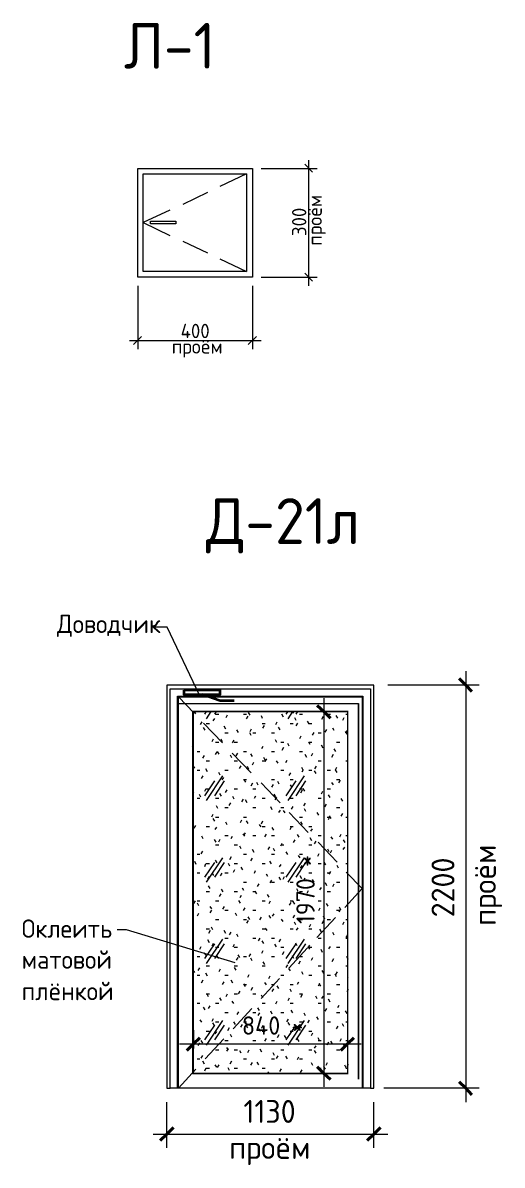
# Model space of a CAD drawing. Header units: millimetres. Extents: x -11345 to 411485, y -9810 to 73012.
# Drawn here: x -3175.7 to -3123.3, y 70345.4 to 70470.1 of the extents above; entities that cross this region are included whole.
import ezdxf

# ---------------------------------------------------------------- set-up
doc = ezdxf.new("R2010")
doc.units = ezdxf.units.MM
for name, color, linetype in [('PDF _0', 7, 'Continuous'), ('PDF _Аннотация', 7, 'Continuous'), ('PDF _Двери', 7, 'Continuous'), ('PDF _Линии', 7, 'Continuous'), ('PDF _Размеры', 7, 'Continuous'), ('PDF _Размеры-50', 7, 'Continuous'), ('PDF _Текст', 7, 'Continuous'), ('PDF _Узлы', 7, 'Continuous')]:
    doc.layers.add(name, color=color, linetype=linetype)
doc.styles.add('PDF GOST Common', font='GOST_Common.ttf')

msp = doc.modelspace()

# ---------------------------------------------------------------- linework, layer by layer
at = {"layer": 'PDF _0', "lineweight": 20}
for points in [[(-3144.026, 70453.76527), (-3144.87266, 70454.65426)], [(-3144.87266, 70442.75867), (-3144.026, 70441.86968)], [(-3162.69489, 70435.81605), (-3163.58388, 70434.96938)], [(-3151.05329, 70434.96938), (-3150.1643, 70435.81605)]]:
    msp.add_lwpolyline(points, dxfattribs=at)
at = {"layer": 'PDF _Аннотация', "lineweight": 9}
for points in [[(-3156.38726, 70396.65795), (-3159.9009, 70404.10857), (-3161.63656, 70404.10857)], [(-3152.49261, 70367.44813), (-3164.34588, 70371.04644), (-3165.36187, 70371.04644)]]:
    msp.add_lwpolyline(points, dxfattribs=at)
at = {"layer": 'PDF _Двери', "lineweight": 9}
for points in [[(-3159.94324, 70397.75861), (-3159.94324, 70353.77454), (-3159.56224, 70353.77454), (-3159.56224, 70397.37761), (-3137.71837, 70397.37761), (-3137.71837, 70353.77454), (-3137.33737, 70353.77454), (-3137.33737, 70397.75861)], [(-3159.56224, 70353.77454), (-3159.56224, 70397.37761), (-3137.71837, 70397.37761), (-3137.71837, 70353.77454), (-3138.5227, 70353.77454), (-3158.75791, 70353.77454)], [(-3158.67324, 70353.77454), (-3158.67324, 70396.48862), (-3138.60736, 70396.48862), (-3138.60736, 70353.77454)], [(-3157.02225, 70355.3832), (-3157.02225, 70394.87996), (-3140.21602, 70394.87996), (-3140.21602, 70355.3832)]]:
    msp.add_lwpolyline(points, close=True, dxfattribs=at)
for points in [[(-3158.75791, 70353.77454), (-3158.75791, 70396.57328), (-3138.5227, 70396.57328), (-3138.5227, 70353.77454)], [(-3156.93759, 70394.71063), (-3158.67324, 70396.48862)], [(-3155.62526, 70394.87996), (-3155.83693, 70394.58363)], [(-3155.11727, 70394.87996), (-3155.62526, 70394.07563)], [(-3154.56694, 70394.87996), (-3154.73627, 70394.58363)], [(-3146.73532, 70394.87996), (-3146.94698, 70394.58363)], [(-3146.22732, 70394.87996), (-3146.73532, 70394.07563)], [(-3145.67699, 70394.87996), (-3145.84632, 70394.58363)], [(-3153.84727, 70391.45098), (-3155.92159, 70393.60997)], [(-3150.71463, 70388.19133), (-3152.78895, 70390.35032)], [(-3154.73627, 70387.30234), (-3155.83693, 70385.69368)], [(-3153.84727, 70387.85267), (-3155.62526, 70385.18568)], [(-3153.67794, 70387.30234), (-3154.73627, 70385.69368)], [(-3145.84632, 70387.30234), (-3146.94698, 70385.69368)], [(-3144.95733, 70387.85267), (-3146.73532, 70385.18568)], [(-3144.78799, 70387.30234), (-3145.84632, 70385.69368)], [(-3147.58198, 70384.93169), (-3149.6563, 70387.09067)], [(-3144.49166, 70381.67204), (-3146.56598, 70383.87336)], [(-3141.35901, 70378.45473), (-3143.43334, 70380.61371)], [(-3153.84727, 70378.92039), (-3155.62526, 70376.25341)], [(-3144.95733, 70378.92039), (-3146.73532, 70376.25341)], [(-3154.73627, 70378.41239), (-3155.83693, 70376.80374)], [(-3153.67794, 70378.41239), (-3154.73627, 70376.80374)], [(-3145.84632, 70378.41239), (-3146.94698, 70376.80374)], [(-3144.78799, 70378.41239), (-3145.84632, 70376.80374)], [(-3140.51235, 70373.50176), (-3138.60736, 70375.57608), (-3140.34302, 70377.35407)], [(-3143.56033, 70370.19978), (-3141.52835, 70372.4011)], [(-3153.84727, 70370.03044), (-3155.62526, 70367.36346)], [(-3144.95733, 70370.03044), (-3146.73532, 70367.36346)], [(-3154.73627, 70369.52245), (-3155.83693, 70367.91379)], [(-3153.67794, 70369.52245), (-3154.73627, 70367.91379)], [(-3145.84632, 70369.52245), (-3146.94698, 70367.91379)], [(-3146.60832, 70366.85546), (-3144.57633, 70369.09912)], [(-3144.78799, 70369.52245), (-3145.84632, 70367.91379)], [(-3149.6563, 70363.55348), (-3147.62431, 70365.7548)], [(-3152.70428, 70360.2515), (-3150.67229, 70362.45282)], [(-3153.84727, 70361.1405), (-3155.62526, 70358.47351)], [(-3144.95733, 70361.1405), (-3146.73532, 70358.47351)], [(-3154.73627, 70360.6325), (-3155.83693, 70359.02384)], [(-3153.67794, 70360.6325), (-3154.73627, 70359.02384)], [(-3145.84632, 70360.6325), (-3146.94698, 70359.02384)], [(-3144.78799, 70360.6325), (-3145.84632, 70359.02384)], [(-3155.75226, 70356.94952), (-3153.72027, 70359.15084)], [(-3158.67324, 70353.77454), (-3156.76826, 70355.84886)]]:
    msp.add_lwpolyline(points, dxfattribs=at)
at = {"layer": 'PDF _Линии', "lineweight": 9}
for points in [[(-3150.58763, 70442.29301), (-3163.11822, 70442.29301), (-3163.11822, 70454.1886), (-3150.58763, 70454.1886)], [(-3162.52555, 70442.928), (-3162.52555, 70453.59594), (-3151.22262, 70453.59594), (-3151.22262, 70442.928)], [(-3158.96958, 70448.13497), (-3161.72123, 70448.13497), (-3161.72123, 70448.4313), (-3158.96958, 70448.4313)]]:
    msp.add_lwpolyline(points, close=True, dxfattribs=at)
for points in [[(-3151.22262, 70453.59594), (-3154.1436, 70452.19895)], [(-3155.49826, 70451.56395), (-3158.20758, 70450.25162)], [(-3159.60457, 70449.61663), (-3162.52555, 70448.26197), (-3159.60457, 70446.86498)], [(-3158.20758, 70446.22998), (-3155.49826, 70444.95999)], [(-3154.1436, 70444.32499), (-3151.22262, 70442.928)], [(-3158.63091, 70395.76895), (-3139.0307, 70395.76895), (-3139.0307, 70354.7482), (-3139.0307, 70395.76895)], [(-3140.13136, 70394.87996), (-3157.14925, 70394.87996), (-3157.14925, 70355.3832), (-3140.13136, 70355.3832)]]:
    msp.add_lwpolyline(points, dxfattribs=at)
at = {"layer": 'PDF _Линии', "lineweight": 35}
msp.add_lwpolyline([(-3158.08058, 70397.20828), (-3158.08058, 70396.74261), (-3154.10127, 70396.74261), (-3154.10127, 70397.20828)], close=True, dxfattribs=at)
msp.add_lwpolyline([(-3152.57728, 70396.06529), (-3154.10127, 70396.06529), (-3156.09093, 70396.74261)], dxfattribs=at)
at = {"layer": 'PDF _Размеры', "lineweight": 20}
for points in [[(-3144.44933, 70441.36168), (-3144.44933, 70455.0776)], [(-3149.6563, 70454.1886), (-3143.518, 70454.1886)], [(-3149.6563, 70442.29301), (-3143.518, 70442.29301)], [(-3163.11822, 70441.36168), (-3163.11822, 70434.46139)], [(-3150.58763, 70441.36168), (-3150.58763, 70434.46139)], [(-3164.00721, 70435.39271), (-3149.6563, 70435.39271)]]:
    msp.add_lwpolyline(points, dxfattribs=at)
at = {"layer": 'PDF _Размеры-50', "lineweight": 20}
for points in [[(-3127.30443, 70399.2826), (-3127.30443, 70352.25055)], [(-3125.82278, 70397.75861), (-3127.30443, 70397.75861), (-3135.81338, 70397.75861)], [(-3142.79834, 70396.36162), (-3142.79834, 70353.90154)], [(-3141.27435, 70394.87996), (-3142.79834, 70394.87996), (-3143.30634, 70394.87996)], [(-3157.02225, 70360.08217), (-3157.02225, 70358.60051), (-3157.02225, 70358.09252)], [(-3140.21602, 70360.08217), (-3140.21602, 70358.60051), (-3140.21602, 70358.09252)], [(-3158.54624, 70358.60051), (-3138.73436, 70358.60051)], [(-3141.27435, 70355.3832), (-3142.79834, 70355.3832), (-3143.30634, 70355.3832)], [(-3125.82278, 70353.77454), (-3127.30443, 70353.77454), (-3136.23671, 70353.77454)], [(-3159.94324, 70347.25525), (-3159.94324, 70348.73691), (-3159.94324, 70352.25055)], [(-3137.33737, 70347.25525), (-3137.33737, 70348.73691), (-3137.33737, 70352.25055)], [(-3161.42489, 70348.73691), (-3135.81338, 70348.73691)]]:
    msp.add_lwpolyline(points, dxfattribs=at)
at = {"layer": 'PDF _Размеры-50', "lineweight": 40}
for points in [[(-3128.0241, 70398.47827), (-3127.30443, 70397.75861), (-3126.6271, 70397.08128)], [(-3143.518, 70395.55729), (-3142.79834, 70394.87996), (-3142.07868, 70394.1603)], [(-3157.74192, 70357.88085), (-3157.02225, 70358.60051), (-3156.34492, 70359.27784)], [(-3140.93568, 70357.88085), (-3140.21602, 70358.60051), (-3139.53869, 70359.27784)], [(-3143.518, 70356.10286), (-3142.79834, 70355.3832), (-3142.07868, 70354.70587)], [(-3128.0241, 70354.45187), (-3127.30443, 70353.77454), (-3126.6271, 70353.05488)], [(-3160.6629, 70348.05958), (-3159.94324, 70348.73691), (-3159.22357, 70349.45657)], [(-3138.05703, 70348.05958), (-3137.33737, 70348.73691), (-3136.61771, 70349.45657)]]:
    msp.add_lwpolyline(points, dxfattribs=at)
at = {"layer": 'PDF _Узлы', "lineweight": 9}
for points in [[(-3156.76826, 70394.62596), (-3156.93759, 70394.87996)], [(-3156.64126, 70394.87996), (-3156.68359, 70394.87996)], [(-3150.84162, 70394.49896), (-3151.01096, 70394.79529)], [(-3148.42864, 70394.87996), (-3148.47097, 70394.83763)], [(-3146.10032, 70394.87996), (-3146.18499, 70394.66829)], [(-3156.13326, 70393.7793), (-3156.30259, 70393.48297)], [(-3155.62526, 70393.56763), (-3155.2866, 70393.56763)], [(-3154.73627, 70394.11796), (-3154.9056, 70393.86397)], [(-3154.60927, 70394.58363), (-3154.2706, 70394.58363)], [(-3153.33928, 70394.49896), (-3153.50861, 70394.20263)], [(-3151.56129, 70394.58363), (-3151.22262, 70394.58363)], [(-3151.09562, 70394.37196), (-3151.26496, 70394.07563)], [(-3149.48697, 70394.11796), (-3149.61397, 70394.4143)], [(-3149.5293, 70393.56763), (-3149.19063, 70393.56763)], [(-3147.92064, 70393.73697), (-3148.08997, 70393.44063)], [(-3147.20098, 70394.2873), (-3147.37031, 70394.58363)], [(-3146.48132, 70393.56763), (-3146.14265, 70393.56763)], [(-3145.80399, 70393.9063), (-3145.97332, 70394.20263)], [(-3145.67699, 70393.60997), (-3145.84632, 70393.31364)], [(-3145.46532, 70394.58363), (-3145.12666, 70394.58363)], [(-3144.407, 70393.5253), (-3144.57633, 70393.82163)], [(-3144.44933, 70393.56763), (-3144.11067, 70393.56763)], [(-3142.88301, 70394.32963), (-3143.05234, 70394.0333)], [(-3142.41734, 70394.58363), (-3142.07868, 70394.58363)], [(-3141.27435, 70394.1603), (-3141.44368, 70394.45663)], [(-3140.59702, 70394.20263), (-3140.76635, 70393.9063)], [(-3140.38535, 70394.58363), (-3140.13136, 70394.58363)], [(-3155.75226, 70392.84797), (-3155.92159, 70393.1443)], [(-3153.50861, 70392.97497), (-3153.67794, 70393.2713)], [(-3153.59327, 70392.55164), (-3153.25461, 70392.55164)], [(-3152.11162, 70392.59397), (-3152.28095, 70392.8903)], [(-3150.71463, 70392.97497), (-3150.88396, 70392.67864)], [(-3150.71463, 70392.25531), (-3150.88396, 70392.55164)], [(-3150.54529, 70392.55164), (-3150.20663, 70392.55164)], [(-3149.31763, 70393.35597), (-3149.48697, 70393.05964)], [(-3148.51331, 70392.55164), (-3148.17464, 70392.55164)], [(-3147.58198, 70392.8903), (-3147.75131, 70393.18664)], [(-3143.899, 70392.59397), (-3144.06833, 70392.29764)], [(-3143.43334, 70392.55164), (-3143.09467, 70392.55164)], [(-3142.50201, 70392.93264), (-3142.67134, 70392.63631)], [(-3141.65535, 70392.80564), (-3141.82468, 70393.05964)], [(-3140.25835, 70392.80564), (-3140.42769, 70392.50931)], [(-3140.25835, 70392.42464), (-3140.42769, 70392.72097)], [(-3140.38535, 70392.55164), (-3140.13136, 70392.55164)], [(-3157.02225, 70390.94298), (-3157.14925, 70391.15465)], [(-3154.86327, 70391.87431), (-3155.0326, 70391.57798)], [(-3154.60927, 70391.53565), (-3154.2706, 70391.53565)], [(-3153.84727, 70391.57798), (-3154.01661, 70391.87431)], [(-3152.61961, 70391.74731), (-3152.78895, 70391.45098)], [(-3152.57728, 70391.53565), (-3152.23862, 70391.53565)], [(-3149.44463, 70391.06998), (-3149.61397, 70390.81598)], [(-3147.92064, 70391.49331), (-3148.08997, 70391.78964)], [(-3147.49731, 70391.53565), (-3147.15865, 70391.53565)], [(-3146.56598, 70391.11232), (-3146.73532, 70391.40865)], [(-3145.29599, 70392.21298), (-3145.46532, 70391.91664)], [(-3144.28, 70391.28165), (-3144.44933, 70391.53565), (-3144.11067, 70391.53565)], [(-3142.88301, 70390.90065), (-3143.05234, 70391.19698)], [(-3141.40135, 70391.53565), (-3141.06268, 70391.53565)], [(-3156.64126, 70390.51965), (-3156.34492, 70390.51965)], [(-3155.87926, 70390.09632), (-3156.04859, 70389.79999)], [(-3154.48227, 70390.47732), (-3154.6516, 70390.18099)], [(-3154.22827, 70390.22332), (-3154.3976, 70390.51965)], [(-3152.83128, 70389.84232), (-3153.00061, 70390.13865)], [(-3152.23862, 70390.35032), (-3152.40795, 70390.05399)], [(-3151.56129, 70390.51965), (-3151.22262, 70390.51965)], [(-3150.58763, 70389.96932), (-3150.75696, 70390.26565)], [(-3149.19063, 70389.58832), (-3149.35997, 70389.88466)], [(-3148.51331, 70390.51965), (-3148.17464, 70390.51965)], [(-3147.20098, 70390.94298), (-3147.37031, 70390.64665)], [(-3145.46532, 70390.51965), (-3145.12666, 70390.51965)], [(-3144.661, 70389.88466), (-3144.83033, 70390.18099)], [(-3144.026, 70390.30799), (-3144.19533, 70390.01166)], [(-3141.78235, 70390.18099), (-3141.95168, 70389.88466)], [(-3141.48601, 70390.51965), (-3141.65535, 70390.81598)], [(-3156.89525, 70388.69933), (-3157.06459, 70388.99566)], [(-3155.49826, 70388.31833), (-3155.6676, 70388.61466)], [(-3155.62526, 70389.50366), (-3155.2866, 70389.50366)], [(-3152.57728, 70389.50366), (-3152.23862, 70389.50366)], [(-3151.85762, 70388.95333), (-3152.02695, 70388.657)], [(-3150.96862, 70388.57233), (-3151.13796, 70388.86866)], [(-3150.46063, 70389.33433), (-3150.62996, 70389.03799)], [(-3149.5293, 70389.50366), (-3149.19063, 70389.50366)], [(-3149.06364, 70389.71532), (-3149.23297, 70389.41899)], [(-3147.79364, 70389.24966), (-3147.96298, 70389.50366)], [(-3146.81998, 70389.54599), (-3146.98931, 70389.29199)], [(-3145.04199, 70388.48766), (-3145.21133, 70388.784)], [(-3145.04199, 70388.53), (-3145.21133, 70388.276)], [(-3143.645, 70388.911), (-3143.81433, 70388.61466)], [(-3143.43334, 70389.50366), (-3143.09467, 70389.50366)], [(-3141.40135, 70388.784), (-3141.57068, 70388.48766)], [(-3141.35901, 70388.23367), (-3141.52835, 70388.53)], [(-3140.38535, 70389.50366), (-3140.13136, 70389.50366)], [(-3156.64126, 70388.48766), (-3156.34492, 70388.48766)], [(-3156.00626, 70387.85267), (-3156.17559, 70387.55634)], [(-3154.10127, 70387.93733), (-3154.2706, 70388.23367)], [(-3153.76261, 70387.68334), (-3153.93194, 70387.42934)], [(-3153.59327, 70388.48766), (-3153.25461, 70388.48766)], [(-3151.56129, 70387.47167), (-3151.22262, 70387.47167)], [(-3151.30729, 70387.17534), (-3151.47662, 70387.47167)], [(-3148.51331, 70387.47167), (-3148.17464, 70387.47167)], [(-3147.49731, 70388.48766), (-3147.15865, 70388.48766)], [(-3146.43898, 70388.19133), (-3146.60832, 70387.895)], [(-3146.48132, 70387.47167), (-3146.14265, 70387.47167)], [(-3144.44933, 70388.48766), (-3144.11067, 70388.48766)], [(-3143.645, 70388.10667), (-3143.81433, 70388.403)], [(-3142.41734, 70388.48766), (-3142.07868, 70388.48766)], [(-3141.40135, 70387.47167), (-3141.06268, 70387.47167)], [(-3141.02035, 70387.387), (-3141.18968, 70387.09067)], [(-3140.13136, 70388.149), (-3140.13136, 70388.149)], [(-3157.02225, 70386.07468), (-3157.14925, 70385.90535)], [(-3155.6676, 70386.45568), (-3155.83693, 70386.15935)], [(-3155.62526, 70386.45568), (-3155.2866, 70386.45568)], [(-3153.38161, 70386.32868), (-3153.55094, 70386.03235)], [(-3152.57728, 70386.45568), (-3152.23862, 70386.45568)], [(-3150.58763, 70387.04834), (-3150.75696, 70386.75201)], [(-3150.54529, 70386.45568), (-3150.20663, 70386.45568)], [(-3149.95263, 70386.83667), (-3150.12196, 70387.13301)], [(-3148.34397, 70386.92134), (-3148.51331, 70386.62501)], [(-3147.66664, 70386.96367), (-3147.83598, 70387.26001)], [(-3146.26965, 70386.58268), (-3146.43898, 70386.87901)], [(-3145.46532, 70386.45568), (-3145.12666, 70386.45568)], [(-3145.16899, 70386.28634), (-3145.33832, 70385.99001)], [(-3144.87266, 70386.20168), (-3145.04199, 70386.49801)], [(-3142.92534, 70386.15935), (-3143.09467, 70385.86301)], [(-3142.41734, 70386.45568), (-3142.07868, 70386.45568)], [(-3141.74001, 70386.87901), (-3141.90934, 70387.13301)], [(-3156.64126, 70385.43968), (-3156.34492, 70385.43968)], [(-3156.21793, 70385.52435), (-3156.38726, 70385.82068)], [(-3154.60927, 70385.43968), (-3154.2706, 70385.43968)], [(-3153.97427, 70385.65135), (-3154.1436, 70385.94768)], [(-3153.00061, 70384.93169), (-3153.16994, 70384.63535)], [(-3152.57728, 70385.31268), (-3152.74661, 70385.60902)], [(-3151.60362, 70385.31268), (-3151.77295, 70385.01635)], [(-3151.18029, 70384.93169), (-3151.34962, 70385.22802)], [(-3150.24896, 70385.65135), (-3150.41829, 70385.39735)], [(-3149.5293, 70385.43968), (-3149.19063, 70385.43968)], [(-3148.04764, 70385.56668), (-3148.21697, 70385.86301)], [(-3147.96298, 70385.52435), (-3148.13231, 70385.22802)], [(-3146.48132, 70385.43968), (-3146.14265, 70385.43968)], [(-3144.83033, 70384.88935), (-3144.99966, 70384.59302)], [(-3143.43334, 70385.43968), (-3143.09467, 70385.43968)], [(-3142.12101, 70385.48202), (-3142.29034, 70385.77835)], [(-3140.72402, 70385.10102), (-3140.89335, 70385.39735)], [(-3154.9056, 70383.66169), (-3155.07493, 70383.36536)], [(-3154.35527, 70384.29669), (-3154.5246, 70384.59302)], [(-3153.59327, 70384.42369), (-3153.25461, 70384.42369)], [(-3150.54529, 70384.42369), (-3150.20663, 70384.42369)], [(-3148.42864, 70384.16969), (-3148.59797, 70384.46602)], [(-3147.58198, 70384.12736), (-3147.75131, 70383.87336)], [(-3147.49731, 70384.42369), (-3147.15865, 70384.42369)], [(-3147.03165, 70383.83103), (-3147.20098, 70384.08502)], [(-3146.18499, 70384.50836), (-3146.35432, 70384.21202)], [(-3144.74566, 70383.95803), (-3144.91499, 70384.25436)], [(-3143.34867, 70383.57703), (-3143.518, 70383.87336)], [(-3142.54434, 70384.76235), (-3142.71367, 70384.46602)], [(-3141.40135, 70384.42369), (-3141.06268, 70384.42369)], [(-3140.76635, 70383.74636), (-3140.93568, 70383.45003)], [(-3156.81059, 70382.43403), (-3156.97992, 70382.1377)], [(-3155.62526, 70382.34937), (-3155.2866, 70382.34937)], [(-3154.69393, 70382.8997), (-3154.86327, 70383.19603)], [(-3154.60927, 70383.36536), (-3154.2706, 70383.36536)], [(-3153.33928, 70382.5187), (-3153.50861, 70382.81503)], [(-3151.77295, 70383.0267), (-3151.94228, 70382.73037)], [(-3151.56129, 70383.36536), (-3151.22262, 70383.36536)], [(-3151.05329, 70382.6457), (-3151.22262, 70382.94203)], [(-3149.6563, 70382.30704), (-3149.82563, 70382.56103)], [(-3149.48697, 70382.8997), (-3149.6563, 70382.60337)], [(-3149.5293, 70382.34937), (-3149.19063, 70382.34937)], [(-3146.48132, 70382.34937), (-3146.14265, 70382.34937)], [(-3145.46532, 70383.36536), (-3145.12666, 70383.36536)], [(-3145.12666, 70382.56103), (-3145.29599, 70382.85737)], [(-3144.44933, 70382.34937), (-3144.11067, 70382.34937)], [(-3142.41734, 70383.36536), (-3142.07868, 70383.36536)], [(-3142.16334, 70383.36536), (-3142.33268, 70383.06903)], [(-3141.99401, 70383.19603), (-3142.16334, 70383.49236)], [(-3140.38535, 70383.36536), (-3140.13136, 70383.36536)], [(-3155.96393, 70380.99471), (-3156.13326, 70381.29104)], [(-3154.5246, 70382.2647), (-3154.69393, 70382.0107)], [(-3153.59327, 70381.33337), (-3153.25461, 70381.33337)], [(-3152.78895, 70381.24871), (-3152.95828, 70380.99471)], [(-3151.43429, 70381.29104), (-3151.60362, 70381.54504)], [(-3151.39195, 70381.62971), (-3151.56129, 70381.33337)], [(-3150.54529, 70381.33337), (-3150.20663, 70381.33337)], [(-3149.10597, 70381.50271), (-3149.2753, 70381.20638)], [(-3148.51331, 70381.33337), (-3148.17464, 70381.33337)], [(-3148.25931, 70381.92604), (-3148.42864, 70382.22237)], [(-3146.35432, 70382.2647), (-3146.52365, 70381.96837)], [(-3145.50766, 70381.16404), (-3145.67699, 70381.46037)], [(-3144.11067, 70380.78304), (-3144.28, 70381.07938)], [(-3144.06833, 70382.09537), (-3144.23766, 70381.84137)], [(-3143.43334, 70381.33337), (-3143.09467, 70381.33337)], [(-3141.82468, 70380.95238), (-3141.99401, 70381.20638)], [(-3140.93568, 70381.46037), (-3141.10502, 70381.16404)], [(-3140.38535, 70381.33337), (-3140.13136, 70381.33337)], [(-3154.56694, 70380.61371), (-3154.73627, 70380.91004)], [(-3154.60927, 70380.31738), (-3154.2706, 70380.31738)], [(-3154.1436, 70380.91004), (-3154.31294, 70380.61371)], [(-3152.57728, 70380.31738), (-3152.23862, 70380.31738)], [(-3151.81529, 70379.89405), (-3151.98462, 70380.19038)], [(-3150.41829, 70379.51305), (-3150.58763, 70379.80938)], [(-3148.72497, 70380.10572), (-3148.8943, 70379.80938)], [(-3148.13231, 70379.64005), (-3148.30164, 70379.93638)], [(-3147.37031, 70380.48671), (-3147.53964, 70380.19038)], [(-3147.49731, 70380.31738), (-3147.15865, 70380.31738)], [(-3145.97332, 70380.86771), (-3146.14265, 70380.57138)], [(-3144.44933, 70380.31738), (-3144.11067, 70380.31738)], [(-3143.68733, 70380.74071), (-3143.85667, 70380.44438)], [(-3142.20568, 70379.55539), (-3142.37501, 70379.85172)], [(-3141.40135, 70380.31738), (-3141.06268, 70380.31738)], [(-3140.55469, 70380.06338), (-3140.72402, 70379.80938)], [(-3140.47002, 70380.57138), (-3140.63935, 70380.86771)], [(-3156.64126, 70379.30139), (-3156.34492, 70379.30139)], [(-3156.04859, 70379.64005), (-3156.21793, 70379.34372)], [(-3154.43994, 70378.37006), (-3154.60927, 70378.66639)], [(-3152.91595, 70379.00506), (-3153.08528, 70378.70872)], [(-3151.56129, 70379.30139), (-3151.22262, 70379.30139)], [(-3150.62996, 70378.87806), (-3150.79929, 70378.58172)], [(-3148.51331, 70379.30139), (-3148.17464, 70379.30139)], [(-3146.73532, 70379.25905), (-3146.90465, 70379.55539)], [(-3145.38066, 70378.92039), (-3145.54999, 70379.17439)], [(-3145.46532, 70379.30139), (-3145.12666, 70379.30139)], [(-3143.34867, 70379.34372), (-3143.47567, 70379.04739)], [(-3141.95168, 70379.72472), (-3142.12101, 70379.42839)], [(-3156.72592, 70378.20073), (-3156.89525, 70378.49706)], [(-3155.70993, 70378.24306), (-3155.83693, 70377.94673)], [(-3155.62526, 70378.28539), (-3155.2866, 70378.28539)], [(-3153.04294, 70377.98906), (-3153.21228, 70378.28539)], [(-3152.53495, 70377.60806), (-3152.70428, 70377.31173)], [(-3152.57728, 70378.28539), (-3152.23862, 70378.28539)], [(-3151.64595, 70377.60806), (-3151.81529, 70377.9044)], [(-3150.29129, 70377.48106), (-3150.41829, 70377.18473)], [(-3149.5293, 70378.28539), (-3149.19063, 70378.28539)], [(-3148.51331, 70378.24306), (-3148.68264, 70378.53939)], [(-3147.49731, 70378.20073), (-3147.66664, 70377.94673)], [(-3145.21133, 70378.07373), (-3145.38066, 70377.7774)], [(-3143.43334, 70378.28539), (-3143.09467, 70378.28539)], [(-3142.58667, 70378.15839), (-3142.75601, 70378.45473)], [(-3142.07868, 70377.43873), (-3142.24801, 70377.1424)], [(-3141.18968, 70377.7774), (-3141.35901, 70378.07373)], [(-3140.38535, 70378.28539), (-3140.13136, 70378.28539)], [(-3156.64126, 70377.2694), (-3156.34492, 70377.2694)], [(-3155.32893, 70376.8884), (-3155.49826, 70376.59207)], [(-3154.82093, 70376.97307), (-3154.99027, 70377.2694)], [(-3153.93194, 70377.22707), (-3154.10127, 70376.93073)], [(-3153.59327, 70377.2694), (-3153.25461, 70377.2694)], [(-3151.56129, 70376.25341), (-3151.22262, 70376.25341)], [(-3149.9103, 70376.08407), (-3150.07963, 70375.78774)], [(-3148.8943, 70376.8884), (-3149.06364, 70377.1424)], [(-3148.51331, 70376.46507), (-3148.68264, 70376.16874)], [(-3148.51331, 70376.25341), (-3148.17464, 70376.25341)], [(-3147.49731, 70376.5074), (-3147.66664, 70376.80374)], [(-3147.49731, 70377.2694), (-3147.15865, 70377.2694)], [(-3147.11631, 70376.84607), (-3147.28565, 70376.54974)], [(-3146.48132, 70376.25341), (-3146.14265, 70376.25341)], [(-3145.21133, 70376.6344), (-3145.38066, 70376.93073)], [(-3144.87266, 70376.67674), (-3144.99966, 70376.42274)], [(-3144.44933, 70377.2694), (-3144.11067, 70377.2694)], [(-3143.85667, 70376.25341), (-3144.026, 70376.54974)], [(-3142.45967, 70375.87241), (-3142.62901, 70376.16874)], [(-3142.41734, 70377.2694), (-3142.07868, 70377.2694)], [(-3141.40135, 70376.25341), (-3141.06268, 70376.25341)], [(-3155.62526, 70375.23741), (-3155.2866, 70375.23741)], [(-3155.20193, 70375.57608), (-3155.37126, 70375.87241)], [(-3154.05894, 70374.98341), (-3154.22827, 70374.68708)], [(-3153.80494, 70375.19508), (-3153.97427, 70375.49141)], [(-3152.57728, 70375.23741), (-3152.23862, 70375.23741)], [(-3151.81529, 70374.81408), (-3151.98462, 70374.56008)], [(-3151.51895, 70375.36441), (-3151.68829, 70375.61841)], [(-3150.54529, 70375.23741), (-3150.20663, 70375.23741)], [(-3150.12196, 70374.98341), (-3150.29129, 70375.27974)], [(-3148.7673, 70374.60242), (-3148.93664, 70374.89875)], [(-3145.59232, 70375.23741), (-3145.76166, 70375.53374)], [(-3145.46532, 70375.23741), (-3145.12666, 70375.23741)], [(-3144.49166, 70375.32208), (-3144.661, 70375.02575)], [(-3143.09467, 70375.66074), (-3143.264, 70375.40674)], [(-3142.41734, 70375.23741), (-3142.07868, 70375.23741)], [(-3141.69768, 70376.04174), (-3141.86701, 70375.74541)], [(-3156.85292, 70374.22142), (-3157.02225, 70373.92509)], [(-3156.64126, 70374.22142), (-3156.34492, 70374.22142)], [(-3156.42959, 70373.67109), (-3156.59892, 70373.96742)], [(-3155.0326, 70373.33242), (-3155.20193, 70373.58642)], [(-3154.60927, 70374.22142), (-3154.2706, 70374.22142)], [(-3153.67794, 70373.58642), (-3153.84727, 70373.29009)], [(-3151.89995, 70373.96742), (-3152.06928, 70374.26375)], [(-3149.5293, 70374.22142), (-3149.19063, 70374.22142)], [(-3148.6403, 70374.17908), (-3148.80964, 70373.88275)], [(-3146.39665, 70374.05209), (-3146.56598, 70373.75575)], [(-3146.48132, 70374.22142), (-3146.14265, 70374.22142)], [(-3145.97332, 70373.84042), (-3146.14265, 70374.13675)], [(-3144.57633, 70373.50176), (-3144.74566, 70373.75575)], [(-3143.43334, 70374.22142), (-3143.09467, 70374.22142)], [(-3142.33268, 70373.62875), (-3142.50201, 70373.92509)], [(-3156.47192, 70372.82443), (-3156.64126, 70372.52809)], [(-3155.07493, 70373.20542), (-3155.24426, 70372.90909)], [(-3153.59327, 70373.20542), (-3153.25461, 70373.20542)], [(-3152.28095, 70372.57043), (-3152.45028, 70372.86676)], [(-3151.43429, 70373.45942), (-3151.60362, 70373.16309)], [(-3150.88396, 70372.18943), (-3151.05329, 70372.48576)], [(-3150.54529, 70373.20542), (-3150.20663, 70373.20542)], [(-3149.6563, 70372.44343), (-3149.82563, 70372.1471)], [(-3148.59797, 70372.31643), (-3148.7673, 70372.61276)], [(-3148.25931, 70372.78209), (-3148.42864, 70372.52809)], [(-3147.49731, 70373.20542), (-3147.15865, 70373.20542)], [(-3146.01565, 70372.65509), (-3146.18499, 70372.35876)], [(-3143.22167, 70373.41709), (-3143.391, 70373.12076)], [(-3142.67134, 70372.23176), (-3142.84067, 70372.52809)], [(-3141.40135, 70373.20542), (-3141.06268, 70373.20542)], [(-3140.97802, 70373.29009), (-3141.14735, 70372.99376)], [(-3140.93568, 70373.24776), (-3141.10502, 70373.54409)], [(-3155.62526, 70371.17344), (-3155.2866, 70371.17344)], [(-3154.9056, 70371.04644), (-3155.07493, 70371.34277)], [(-3154.60927, 70372.18943), (-3154.2706, 70372.18943)], [(-3151.56129, 70372.18943), (-3151.22262, 70372.18943)], [(-3151.05329, 70372.06243), (-3151.22262, 70371.7661)], [(-3149.5293, 70371.17344), (-3149.19063, 70371.17344)], [(-3148.97897, 70370.96177), (-3149.1483, 70371.21577)], [(-3147.24331, 70371.97776), (-3147.41265, 70372.23176)], [(-3146.48132, 70371.17344), (-3146.14265, 70371.17344)], [(-3145.84632, 70371.59677), (-3146.01565, 70371.8931)], [(-3145.63466, 70371.2581), (-3145.80399, 70371.0041)], [(-3145.46532, 70372.18943), (-3145.12666, 70372.18943)], [(-3144.44933, 70371.17344), (-3144.11067, 70371.17344)], [(-3144.23766, 70371.6391), (-3144.407, 70371.34277)], [(-3143.05234, 70370.83477), (-3143.22167, 70371.1311)], [(-3142.84067, 70372.0201), (-3143.01, 70371.72377)], [(-3142.41734, 70372.18943), (-3142.07868, 70372.18943)], [(-3140.59702, 70371.8931), (-3140.76635, 70371.59677)], [(-3140.38535, 70372.18943), (-3140.13136, 70372.18943)], [(-3155.2866, 70369.64945), (-3155.45593, 70369.94578)], [(-3155.20193, 70370.96177), (-3155.37126, 70370.66544)], [(-3153.50861, 70370.66544), (-3153.67794, 70370.96177)], [(-3153.59327, 70370.15744), (-3153.25461, 70370.15744)], [(-3152.95828, 70370.79244), (-3153.12761, 70370.49611)], [(-3152.15395, 70370.28444), (-3152.28095, 70370.58077)], [(-3150.54529, 70370.15744), (-3150.20663, 70370.15744)], [(-3149.7833, 70370.15744), (-3149.95263, 70369.86111)], [(-3149.35997, 70369.56478), (-3149.5293, 70369.86111)], [(-3148.51331, 70370.15744), (-3148.17464, 70370.15744)], [(-3147.53964, 70370.03044), (-3147.70898, 70369.73411)], [(-3143.43334, 70370.15744), (-3143.09467, 70370.15744)], [(-3141.65535, 70370.45377), (-3141.82468, 70370.75011)], [(-3140.21602, 70370.49611), (-3140.38535, 70370.19978)], [(-3140.38535, 70370.15744), (-3140.13136, 70370.15744)], [(-3156.21793, 70369.18378), (-3156.38726, 70368.88745)], [(-3154.86327, 70369.56478), (-3155.0326, 70369.26845)], [(-3154.60927, 70369.14145), (-3154.2706, 70369.14145)], [(-3152.57728, 70369.43778), (-3152.74661, 70369.14145)], [(-3152.57728, 70369.14145), (-3152.23862, 70369.14145)], [(-3149.44463, 70368.76045), (-3149.61397, 70368.46412)], [(-3147.96298, 70369.18378), (-3148.13231, 70369.48011)], [(-3147.49731, 70369.14145), (-3147.15865, 70369.14145)], [(-3147.15865, 70368.63345), (-3147.32798, 70368.33712)], [(-3145.71932, 70369.31078), (-3145.84632, 70369.60711)], [(-3144.36466, 70369.39545), (-3144.534, 70369.09912)], [(-3144.32233, 70368.92978), (-3144.49166, 70369.22611)], [(-3144.44933, 70369.14145), (-3144.11067, 70369.14145)], [(-3142.92534, 70368.59112), (-3143.09467, 70368.88745)], [(-3142.12101, 70369.22611), (-3142.29034, 70368.97212)], [(-3141.40135, 70369.14145), (-3141.06268, 70369.14145)], [(-3156.64126, 70368.12545), (-3156.34492, 70368.12545)], [(-3155.6676, 70368.25245), (-3155.83693, 70368.54879)], [(-3154.2706, 70367.91379), (-3154.43994, 70368.16779)], [(-3152.19628, 70368.04079), (-3152.36562, 70367.74446)], [(-3151.98462, 70368.04079), (-3152.15395, 70368.33712)], [(-3151.56129, 70368.12545), (-3151.22262, 70368.12545)], [(-3150.79929, 70368.42179), (-3150.96862, 70368.12545)], [(-3150.62996, 70367.65979), (-3150.75696, 70367.95612)], [(-3149.23297, 70367.27879), (-3149.4023, 70367.57512)], [(-3148.51331, 70368.12545), (-3148.17464, 70368.12545)], [(-3146.05799, 70367.91379), (-3146.22732, 70368.21012)], [(-3145.38066, 70367.61746), (-3145.54999, 70367.32113)], [(-3145.46532, 70368.12545), (-3145.12666, 70368.12545)], [(-3144.026, 70367.99846), (-3144.19533, 70367.70212)], [(-3141.74001, 70367.87146), (-3141.90934, 70367.57512)], [(-3140.13136, 70367.82912), (-3140.30069, 70368.12545)], [(-3156.89525, 70366.3898), (-3157.06459, 70366.6438)], [(-3156.64126, 70366.09347), (-3156.34492, 70366.09347)], [(-3156.38726, 70366.8978), (-3156.55659, 70366.60146)], [(-3155.49826, 70366.0088), (-3155.6676, 70366.30513)], [(-3155.62526, 70367.10946), (-3155.2866, 70367.10946)], [(-3154.10127, 70366.7708), (-3154.2706, 70366.47446)], [(-3153.59327, 70366.09347), (-3153.25461, 70366.09347)], [(-3152.57728, 70367.10946), (-3152.23862, 70367.10946)], [(-3152.36562, 70366.6438), (-3152.53495, 70366.94013)], [(-3150.96862, 70366.1358), (-3151.13796, 70365.83947)], [(-3149.5293, 70367.10946), (-3149.19063, 70367.10946)], [(-3147.49731, 70366.09347), (-3147.15865, 70366.09347)], [(-3146.77765, 70367.23646), (-3146.94698, 70366.94013)], [(-3146.43898, 70366.55913), (-3146.60832, 70366.81313)], [(-3145.04199, 70366.17813), (-3145.21133, 70366.47446)], [(-3144.44933, 70366.09347), (-3144.11067, 70366.09347)], [(-3143.43334, 70367.10946), (-3143.09467, 70367.10946)], [(-3142.79834, 70366.30513), (-3142.96767, 70366.60146)], [(-3142.41734, 70366.09347), (-3142.07868, 70366.09347)], [(-3141.40135, 70365.92413), (-3141.57068, 70366.22047)], [(-3141.35901, 70366.47446), (-3141.52835, 70366.17813)], [(-3140.38535, 70367.10946), (-3140.13136, 70367.10946)], [(-3140.13136, 70366.55913), (-3140.13136, 70366.55913)], [(-3156.00626, 70365.54314), (-3156.17559, 70365.24681)], [(-3153.72027, 70365.3738), (-3153.88961, 70365.07747)], [(-3152.74661, 70365.24681), (-3152.91595, 70365.54314)], [(-3151.56129, 70365.07747), (-3151.22262, 70365.07747)], [(-3151.34962, 70364.86581), (-3151.51895, 70365.16214)], [(-3149.06364, 70365.03514), (-3149.23297, 70365.28914)], [(-3148.68264, 70366.0088), (-3148.85197, 70365.71247)], [(-3148.51331, 70365.07747), (-3148.17464, 70365.07747)], [(-3147.70898, 70364.65414), (-3147.87831, 70364.95047)], [(-3146.48132, 70365.07747), (-3146.14265, 70365.07747)], [(-3145.54999, 70365.33147), (-3145.71932, 70365.07747)], [(-3143.264, 70365.20447), (-3143.43334, 70364.90814)], [(-3143.137, 70364.90814), (-3143.30634, 70365.20447)], [(-3141.40135, 70365.07747), (-3141.06268, 70365.07747)], [(-3140.13136, 70365.79714), (-3140.17369, 70365.83947)], [(-3155.62526, 70364.06148), (-3155.2866, 70364.06148)], [(-3155.37126, 70363.72281), (-3155.5406, 70364.01915)], [(-3153.97427, 70363.34182), (-3154.1436, 70363.63815)], [(-3153.33928, 70364.01915), (-3153.50861, 70363.72281)], [(-3152.57728, 70364.06148), (-3152.23862, 70364.06148)], [(-3151.98462, 70364.35781), (-3152.15395, 70364.06148)], [(-3150.58763, 70364.73881), (-3150.75696, 70364.44248)], [(-3150.54529, 70364.06148), (-3150.20663, 70364.06148)], [(-3149.44463, 70363.63815), (-3149.61397, 70363.93448)], [(-3148.30164, 70364.61181), (-3148.47097, 70364.31548)], [(-3146.56598, 70363.59582), (-3146.73532, 70363.29948)], [(-3146.31199, 70364.27314), (-3146.48132, 70364.56948)], [(-3145.46532, 70364.06148), (-3145.12666, 70364.06148)], [(-3145.16899, 70363.97681), (-3145.33832, 70363.68048)], [(-3143.518, 70363.51115), (-3143.68733, 70363.80748)], [(-3142.88301, 70363.80748), (-3143.05234, 70363.55348)], [(-3142.41734, 70364.06148), (-3142.07868, 70364.06148)], [(-3140.13136, 70364.52714), (-3140.30069, 70364.27314)], [(-3156.64126, 70363.04549), (-3156.34492, 70363.04549)], [(-3155.75226, 70362.32582), (-3155.92159, 70362.62215)], [(-3155.24426, 70362.74915), (-3155.4136, 70362.45282)], [(-3154.60927, 70363.04549), (-3154.2706, 70363.04549)], [(-3152.61961, 70363.00315), (-3152.78895, 70363.25715)], [(-3149.82563, 70362.24116), (-3149.99496, 70362.53749)], [(-3149.5293, 70363.04549), (-3149.19063, 70363.04549)], [(-3147.92064, 70363.21482), (-3148.08997, 70362.91849)], [(-3146.48132, 70363.04549), (-3146.14265, 70363.04549)], [(-3143.43334, 70363.04549), (-3143.09467, 70363.04549)], [(-3142.50201, 70362.45282), (-3142.67134, 70362.15649)], [(-3142.12101, 70363.17248), (-3142.29034, 70363.46882)], [(-3141.14735, 70362.79149), (-3141.31668, 70362.53749)], [(-3156.13326, 70360.97116), (-3156.30259, 70361.22516)], [(-3154.86327, 70361.35216), (-3155.0326, 70361.05583)], [(-3153.59327, 70362.02949), (-3153.25461, 70362.02949)], [(-3152.11162, 70362.11416), (-3152.28095, 70361.81783)], [(-3150.54529, 70362.02949), (-3150.20663, 70362.02949)], [(-3149.82563, 70361.98716), (-3149.99496, 70361.69083)], [(-3148.42864, 70361.86016), (-3148.59797, 70362.15649)], [(-3147.49731, 70362.02949), (-3147.15865, 70362.02949)], [(-3146.69298, 70361.30983), (-3146.86232, 70361.0135)], [(-3146.18499, 70361.98716), (-3146.35432, 70362.28349)], [(-3144.78799, 70361.64849), (-3144.95733, 70361.94483)], [(-3144.407, 70361.18283), (-3144.57633, 70360.8865)], [(-3143.391, 70361.2675), (-3143.56033, 70361.56383)], [(-3141.40135, 70362.02949), (-3141.06268, 70362.02949)], [(-3140.25835, 70361.90249), (-3140.42769, 70362.19882)], [(-3155.62526, 70359.9975), (-3155.2866, 70359.9975)], [(-3154.73627, 70360.59017), (-3154.9056, 70360.8865)], [(-3154.5246, 70359.95517), (-3154.69393, 70359.70117)], [(-3154.60927, 70361.0135), (-3154.2706, 70361.0135)], [(-3153.12761, 70360.33617), (-3153.29694, 70360.03984)], [(-3152.45028, 70360.71717), (-3152.61961, 70361.0135)], [(-3151.73062, 70360.71717), (-3151.89995, 70360.42083)], [(-3151.56129, 70361.0135), (-3151.22262, 70361.0135)], [(-3151.09562, 70360.33617), (-3151.26496, 70360.6325)], [(-3149.69863, 70359.95517), (-3149.86796, 70360.2515)], [(-3149.44463, 70360.59017), (-3149.61397, 70360.29384)], [(-3149.5293, 70359.9975), (-3149.19063, 70359.9975)], [(-3146.52365, 70360.6325), (-3146.69298, 70360.92883)], [(-3146.48132, 70359.9975), (-3146.14265, 70359.9975)], [(-3146.31199, 70359.95517), (-3146.48132, 70359.65884)], [(-3145.46532, 70361.0135), (-3145.12666, 70361.0135)], [(-3144.44933, 70359.9975), (-3144.11067, 70359.9975)], [(-3142.41734, 70361.0135), (-3142.07868, 70361.0135)], [(-3141.27435, 70360.54783), (-3141.44368, 70360.2515)], [(-3140.59702, 70360.5055), (-3140.76635, 70360.80183)], [(-3140.38535, 70361.0135), (-3140.13136, 70361.0135)], [(-3156.38726, 70358.72751), (-3156.55659, 70358.43118)], [(-3156.00626, 70358.68518), (-3156.17559, 70358.98151)], [(-3153.59327, 70358.98151), (-3153.25461, 70358.98151)], [(-3152.83128, 70359.32017), (-3153.00061, 70359.61651)], [(-3150.54529, 70358.98151), (-3150.20663, 70358.98151)], [(-3149.10597, 70359.19318), (-3149.2753, 70358.89684)], [(-3148.51331, 70358.98151), (-3148.17464, 70358.98151)], [(-3147.70898, 70359.57417), (-3147.87831, 70359.27784)], [(-3146.90465, 70359.23551), (-3147.07398, 70359.53184)], [(-3145.50766, 70358.85451), (-3145.67699, 70359.15084)], [(-3144.026, 70359.78584), (-3144.19533, 70359.48951)], [(-3143.264, 70358.98151), (-3143.43334, 70359.27784)], [(-3143.43334, 70358.98151), (-3143.09467, 70358.98151)], [(-3142.29034, 70358.76984), (-3142.45967, 70358.47351)], [(-3141.86701, 70358.60051), (-3142.03634, 70358.89684)], [(-3140.89335, 70359.15084), (-3141.06268, 70358.85451)], [(-3140.38535, 70358.98151), (-3140.13136, 70358.98151)], [(-3154.60927, 70357.96552), (-3154.2706, 70357.96552)], [(-3153.25461, 70358.09252), (-3153.42394, 70357.79618)], [(-3153.21228, 70357.92318), (-3153.38161, 70358.21951)], [(-3152.57728, 70357.96552), (-3152.23862, 70357.96552)], [(-3151.81529, 70357.58452), (-3151.98462, 70357.83852)], [(-3150.96862, 70357.92318), (-3151.13796, 70357.62685)], [(-3149.57163, 70357.71152), (-3149.74096, 70358.00785)], [(-3148.17464, 70357.33052), (-3148.34397, 70357.62685)], [(-3147.49731, 70357.96552), (-3147.15865, 70357.96552)], [(-3144.44933, 70357.96552), (-3144.11067, 70357.96552)], [(-3143.68733, 70358.38885), (-3143.85667, 70358.13485)], [(-3143.645, 70357.58452), (-3143.81433, 70357.88085)], [(-3141.40135, 70357.96552), (-3141.06268, 70357.96552)], [(-3140.47002, 70358.26185), (-3140.63935, 70358.55818)], [(-3156.64126, 70356.94952), (-3156.34492, 70356.94952)], [(-3156.04859, 70357.33052), (-3156.21793, 70357.03419)], [(-3155.83693, 70356.39919), (-3156.00626, 70356.69552)], [(-3154.48227, 70356.06053), (-3154.6516, 70356.31453)], [(-3154.2706, 70356.31453), (-3154.43994, 70356.01819)], [(-3152.87361, 70356.69552), (-3153.04294, 70356.39919)], [(-3151.56129, 70356.94952), (-3151.22262, 70356.94952)], [(-3150.62996, 70356.56852), (-3150.79929, 70356.27219)], [(-3149.9103, 70356.31453), (-3150.07963, 70356.61086)], [(-3148.51331, 70356.94952), (-3148.17464, 70356.94952)], [(-3147.83598, 70357.28819), (-3148.00531, 70356.99186)], [(-3146.77765, 70356.94952), (-3146.94698, 70357.24585)], [(-3145.54999, 70357.16119), (-3145.71932, 70356.86486)], [(-3145.46532, 70356.94952), (-3145.12666, 70356.94952)], [(-3143.98367, 70356.22986), (-3144.153, 70356.52619)], [(-3142.62901, 70355.84886), (-3142.79834, 70356.14519)], [(-3142.41734, 70356.52619), (-3142.58667, 70356.22986)], [(-3140.34302, 70355.97586), (-3140.51235, 70356.27219)], [(-3140.13136, 70356.35686), (-3140.30069, 70356.10286)], [(-3155.6676, 70355.93353), (-3155.83693, 70355.6372)], [(-3155.62526, 70355.93353), (-3155.2866, 70355.93353)], [(-3153.08528, 70355.67953), (-3153.25461, 70355.97586)], [(-3152.57728, 70355.93353), (-3152.23862, 70355.93353)], [(-3149.5293, 70355.93353), (-3149.19063, 70355.93353)], [(-3148.85197, 70355.55253), (-3148.93664, 70355.3832)], [(-3147.45498, 70355.8912), (-3147.62431, 70355.59486)], [(-3145.21133, 70355.7642), (-3145.38066, 70355.46786)], [(-3143.43334, 70355.93353), (-3143.09467, 70355.93353)], [(-3140.38535, 70355.93353), (-3140.13136, 70355.93353)]]:
    msp.add_lwpolyline(points, dxfattribs=at)

# ---------------------------------------------------------------- texts
at = {"layer": 'PDF _Текст', "attachment_point": 4, "style": 'PDF GOST Common'}
for s, insert, char_height in [('Л-1', (-3164.61105, 70467.57752), 5.000114), ('400', (-3158.43016, 70436.43782), 1.566058), ('проём', (-3159.40387, 70434.53275), 1.566058), ('Д-21л', (-3155.6784, 70415.16702), 5.000114), ('Доводчик', (-3171.93495, 70404.24836), 2.001119), ('Оклеить', (-3175.78743, 70371.18488), 2.001119), ('матовой', (-3175.78743, 70367.79811), 2.001119), ('плёнкой', (-3175.78743, 70364.369), 2.001119), ('840 *', (-3151.74126, 70360.60118), 2.001119), ('1130', (-3151.57192, 70351.22364), 2.501392), ('проём', (-3153.1336, 70346.94956), 2.501392)]:
    msp.add_mtext(s, dxfattribs=dict(at, insert=insert, char_height=char_height))
at = {"layer": 'PDF _Текст', "attachment_point": 4, "rotation": 90, "style": 'PDF GOST Common'}
for s, insert, char_height in [('проём', (-3143.58418, 70445.73796), 1.566058), ('300', (-3145.48926, 70446.79633), 1.566058), ('проём', (-3124.9203, 70371.48271), 2.501392), ('1970 *', (-3144.79687, 70371.69437), 2.001119), ('2200', (-3129.7888, 70372.41408), 2.501392)]:
    msp.add_mtext(s, dxfattribs=dict(at, insert=insert, char_height=char_height))

doc.saveas('drawing.dxf')
